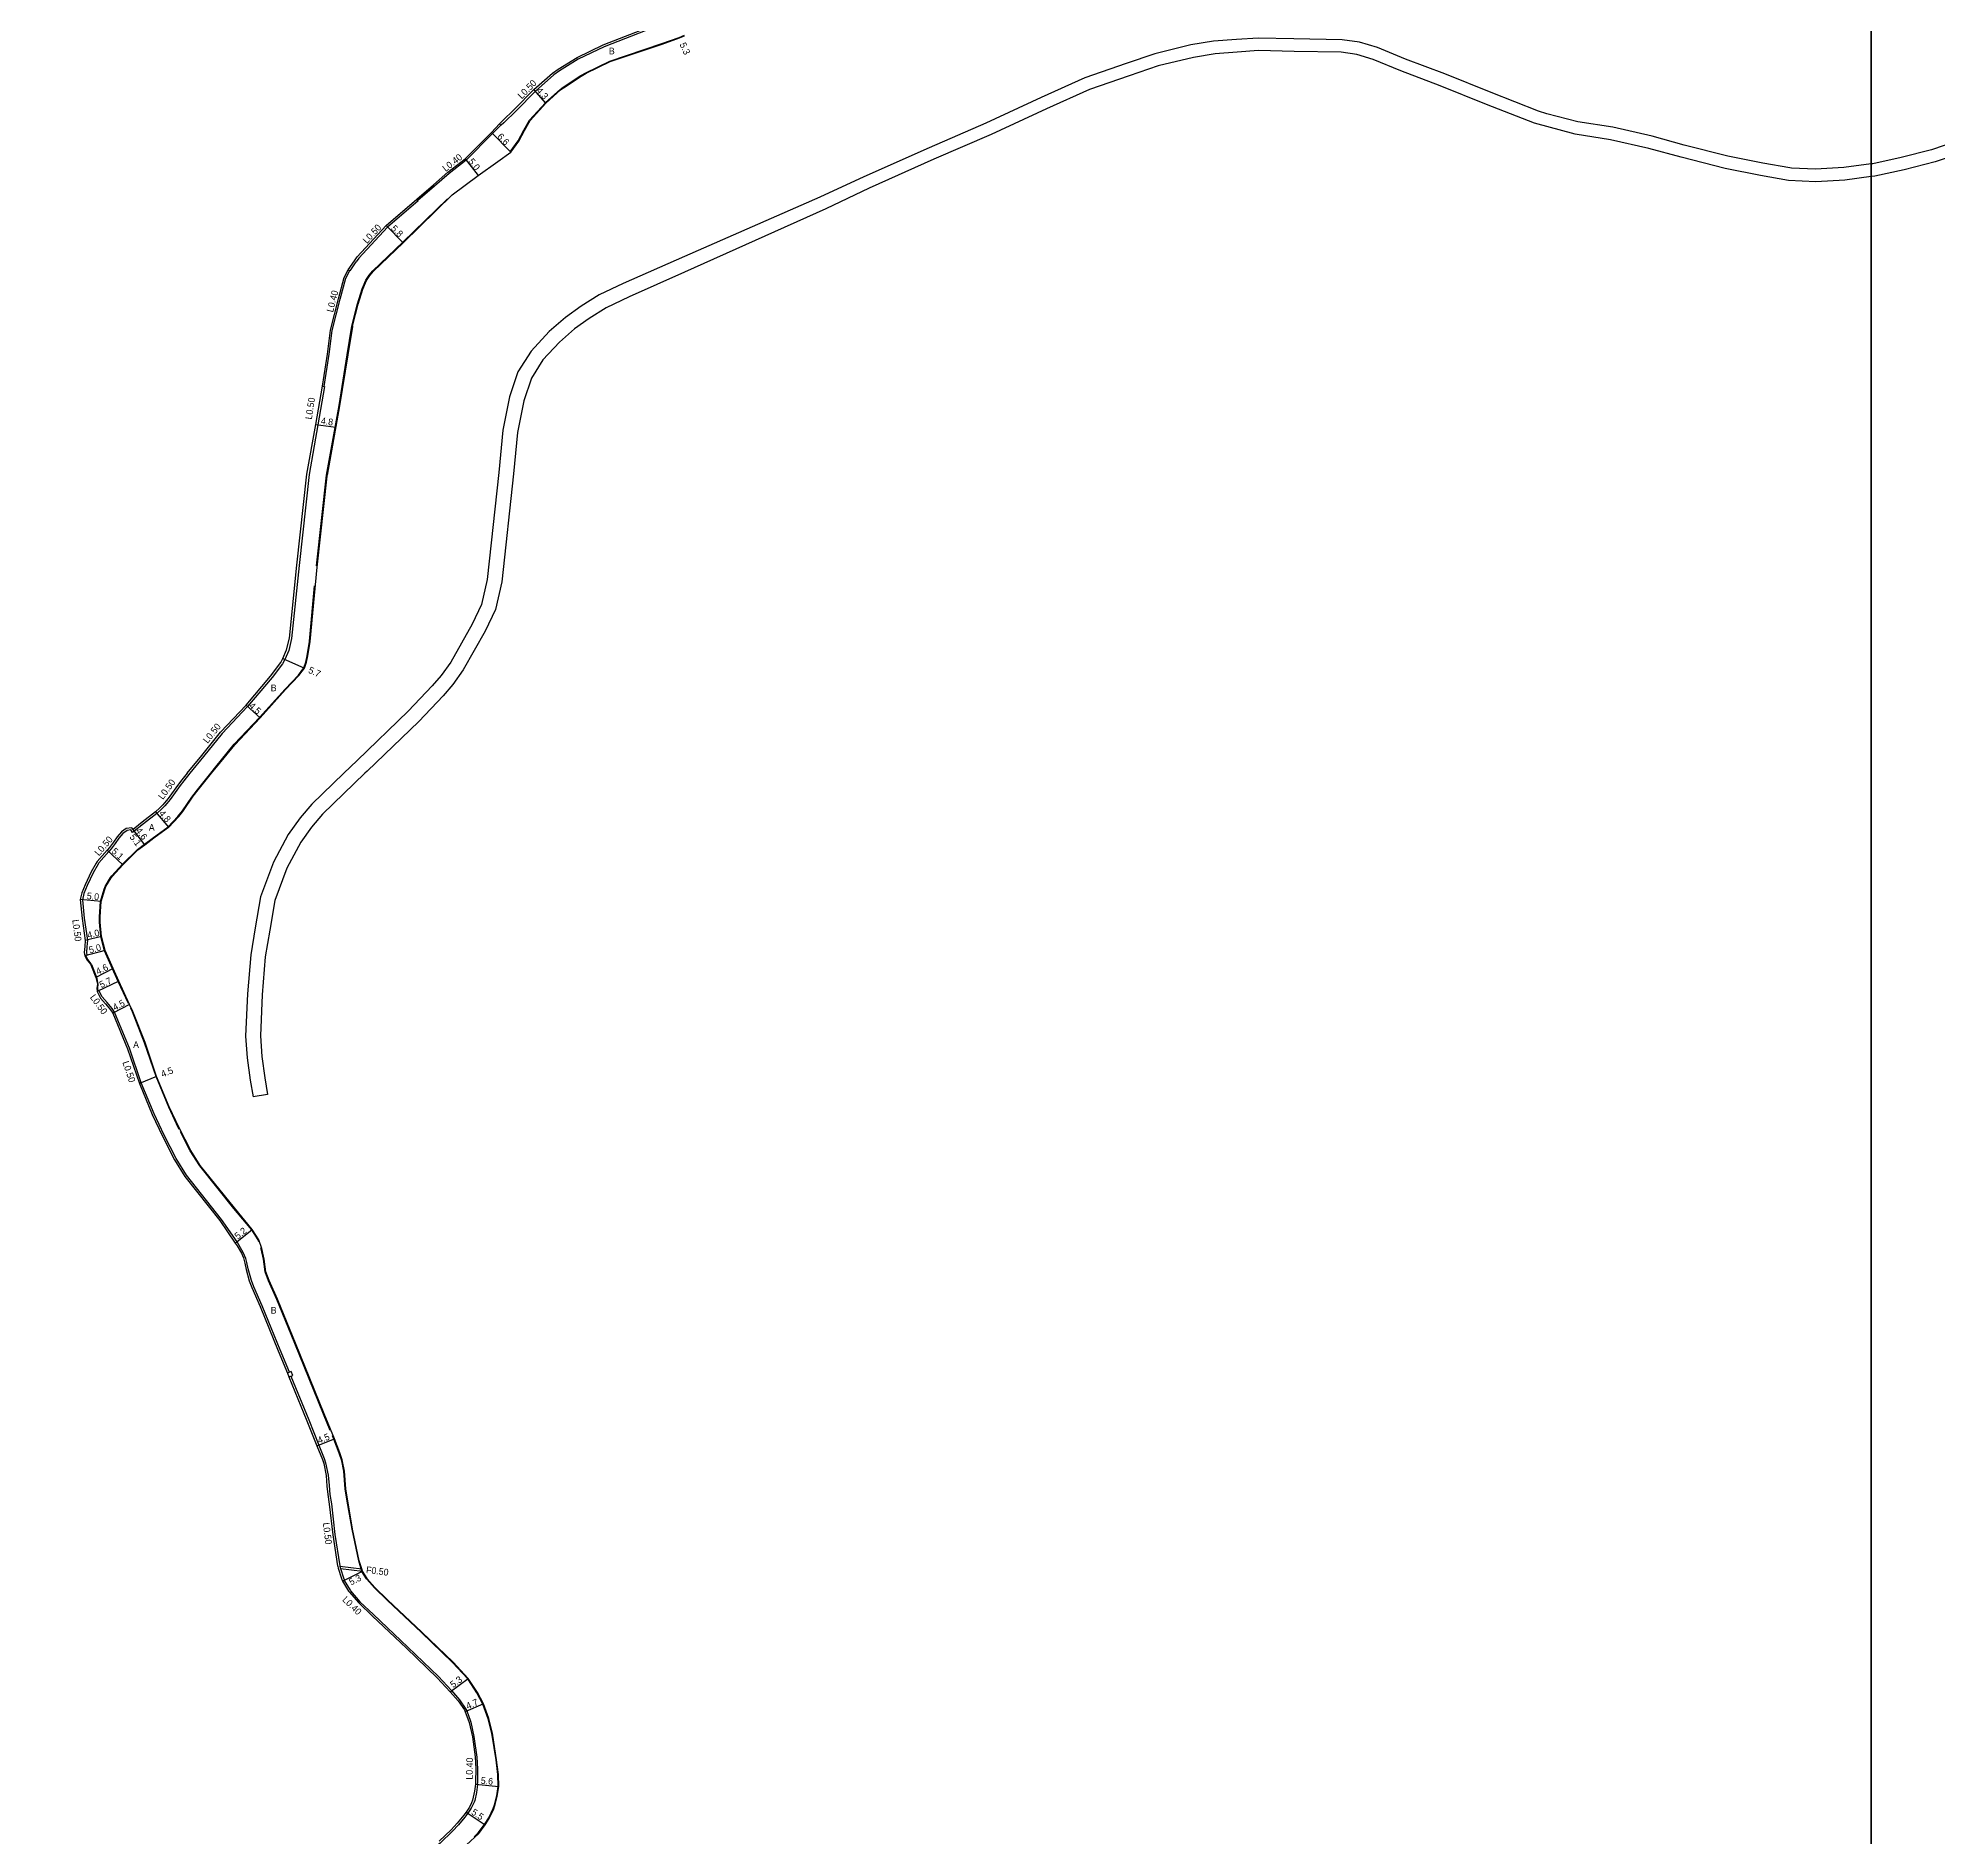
# Model space of a CAD drawing. Header units: metres. Extents: x -28000 to -23998, y -90000 to -87000.
# Drawn here: x -27636.1 to -27184.1, y -89299.6 to -88871.7 of the extents above; entities that cross this region are included whole.
import ezdxf

# ---------------------------------------------------------------- set-up
doc = ezdxf.new("R2010")
doc.units = ezdxf.units.M
doc.header["$LTSCALE"] = 2.5
for name, color, linetype in [('側溝・桝', 7, 'Continuous'), ('図郭', 7, 'Continuous'), ('幅員', 7, 'Continuous'), ('歩道・分離帯・安全施設', 7, 'Continuous'), ('舗装', 7, 'Continuous'), ('道路', 7, 'Continuous')]:
    doc.layers.add(name, color=color, linetype=linetype)
doc.styles.get("Standard").update_dxf_attribs({"font": ''})
doc.styles.get('Standard').set_extended_font_data('@MS PGothic')

msp = doc.modelspace()

# ---------------------------------------------------------------- linework, layer by layer
at = {"layer": '側溝・桝', "flags": 128}
for points in [[(-27482.27, -88865.93), (-27485.42, -88867.32), (-27489.82, -88869.22), (-27501.39, -88873.75), (-27507.55, -88876.73), (-27512.04, -88879.47), (-27513.37, -88880.43), (-27517.75, -88884.29), (-27522.36, -88888.97), (-27525.29, -88891.8), (-27525.9, -88892.42), (-27525.97, -88892.36), (-27526.26, -88892.08)], [(-27525.97, -88892.36), (-27527.94, -88894.38), (-27534.2, -88900.72), (-27538.3, -88903.92), (-27541.76, -88906.9), (-27545.71, -88910.31), (-27545.97, -88910.01)], [(-27545.71, -88910.31), (-27545.65, -88910.39), (-27552.91, -88916.65), (-27559.75, -88924.01), (-27560.38, -88924.93)], [(-27562.25, -88926.78), (-27561.91, -88927), (-27561.83, -88927.05), (-27561.82, -88927.04), (-27560.38, -88924.93)], [(-27568.03, -88954.57), (-27566.8, -88946.9), (-27566.07, -88941.27), (-27564.16, -88933.78), (-27562.87, -88928.79), (-27561.91, -88927)], [(-27568.42, -88954.5), (-27568.03, -88954.57), (-27567.93, -88954.58), (-27569.49, -88963.65), (-27571.59, -88975.49), (-27573.97, -88997.13), (-27575.74, -89014.52), (-27576.44, -89017.39), (-27577.37, -89019.51), (-27577.92, -89020.52), (-27580.38, -89023.77), (-27586.21, -89030.73), (-27592.29, -89037.14), (-27596.73, -89042.62), (-27599.95, -89046.58)], [(-27599.95, -89046.58), (-27601.41, -89048.38), (-27602.24, -89049.46), (-27604.64, -89052.78), (-27605.41, -89053.76), (-27605.88, -89054.31), (-27606.66, -89055.1), (-27607.81, -89056.15), (-27610.95, -89058.63), (-27613.58, -89060.64), (-27613.97, -89060.07), (-27614.88, -89060.22), (-27615.86, -89060.9), (-27616.81, -89061.98), (-27617.73, -89063.27), (-27618.68, -89064.56), (-27619.22, -89065.18), (-27621.57, -89067.89), (-27621.79, -89068.2), (-27622.96, -89070.27), (-27624.4, -89073.28), (-27625.14, -89075.18), (-27625.49, -89076.65), (-27625.07, -89081.07), (-27624.32, -89086.32), (-27624.43, -89087.83), (-27624.55, -89089.21), (-27624.46, -89089.83), (-27624.8, -89089.95), (-27624.94, -89090)], [(-27576.28, -89189.07), (-27578.44, -89183.76), (-27582.74, -89173.24), (-27584.76, -89168.74), (-27585.32, -89167.25), (-27586.07, -89164.49), (-27586.38, -89162.98), (-27586.65, -89162.02), (-27587.17, -89160.74), (-27588.73, -89158.08), (-27592.43, -89152.7), (-27600.71, -89142.19), (-27603.19, -89138.26), (-27606.03, -89132.7), (-27608.44, -89127.57), (-27611.49, -89120.21), (-27614.29, -89111.97), (-27617.84, -89103.38), (-27618.41, -89102.53), (-27619.63, -89101.12), (-27620.78, -89099.78), (-27621.57, -89098.27), (-27621.87, -89098.42), (-27622.02, -89098.49)], [(-27575.9, -89190), (-27571.66, -89200.43), (-27569.26, -89206.39), (-27567.96, -89209.63), (-27567.64, -89210.59), (-27567.03, -89213.55), (-27566.84, -89216.01), (-27566.61, -89218.17), (-27566.28, -89220.35), (-27565.43, -89227.67), (-27564.29, -89235.11), (-27564.26, -89235.21), (-27564.1, -89235.73), (-27563.41, -89237.99), (-27563.17, -89238.55), (-27563.62, -89238.77)], [(-27564.26, -89235.21), (-27559.05, -89235.86)], [(-27564.1, -89235.73), (-27558.89, -89236.38)], [(-27563.26, -89238.59), (-27561.85, -89240.91), (-27561.71, -89241.1), (-27559.48, -89243.67), (-27556.28, -89246.73), (-27548.11, -89254.45), (-27540.82, -89261.46), (-27537.69, -89264.8), (-27535.81, -89267.04), (-27534.31, -89269.2), (-27534.06, -89269.66), (-27533.17, -89272.06), (-27533.11, -89272.28), (-27532.36, -89275.7), (-27531.67, -89280.68), (-27531.52, -89283.42), (-27531.56, -89286.6), (-27531.6, -89287.14)], [(-27532, -89287.1), (-27531.5, -89287.15), (-27531.77, -89289.01), (-27532.19, -89290.92), (-27532.32, -89291.36), (-27533.01, -89292.78), (-27533.84, -89293.98), (-27534.5, -89294.88), (-27536.01, -89296.71), (-27537.44, -89298.25), (-27540.41, -89301.07), (-27543.1, -89303.39), (-27547.03, -89306.48), (-27553.63, -89310.85), (-27553.91, -89310.43)]]:
    msp.add_lwpolyline(points, dxfattribs=at)
msp.add_lwpolyline([(-27575.82, -89188.88), (-27576.28, -89189.07), (-27576.74, -89189.26), (-27576.37, -89190.19), (-27575.9, -89190), (-27575.44, -89189.81)], close=True, dxfattribs=at)
at = {"layer": '図郭'}
for points in [[(-28000, -89400), (-27200, -89400), (-27200, -88800), (-28000, -88800)], [(-27200, -89400), (-26400, -89400), (-26400, -88800), (-27200, -88800)]]:
    msp.add_lwpolyline(points, close=True, dxfattribs=at)
at = {"layer": '幅員', "flags": 128}
for points in [[(-27515.25, -88887.15), (-27518.1, -88883.93)], [(-27528.22, -88894.1), (-27523.63, -88898.84)], [(-27534.47, -88900.42), (-27531.36, -88904.35)], [(-27549.19, -88920.35), (-27553.26, -88916.29)], [(-27569.98, -88963.58), (-27565.22, -88964.22)], [(-27577.82, -89019.29), (-27572.66, -89021.59)], [(-27586.58, -89030.39), (-27583.23, -89033.4)], [(-27608.13, -89055.77), (-27605.01, -89059.42)], [(-27610.67, -89063.58), (-27613.76, -89059.53)], [(-27610.67, -89063.58), (-27613.46, -89059.92)], [(-27615.88, -89068.35), (-27619.6, -89064.85)], [(-27621.02, -89077.1), (-27626, -89076.62)], [(-27620.94, -89085.38), (-27624.82, -89086.34)], [(-27620.1, -89088.75), (-27624.94, -89090)], [(-27618.2, -89093.04), (-27622.3, -89095.13)], [(-27616.88, -89096.03), (-27622.02, -89098.49)], [(-27614.28, -89101.56), (-27618.29, -89103.62)], [(-27607.85, -89118.69), (-27611.96, -89120.39)], [(-27589.14, -89158.36), (-27585.09, -89155.1)], [(-27569.72, -89206.58), (-27565.55, -89204.9)], [(-27563.62, -89238.77), (-27558.89, -89236.38)], [(-27537.99, -89265.07), (-27533.74, -89261.9)], [(-27530.1, -89267.98), (-27534.43, -89269.83)], [(-27532, -89287.1), (-27526.43, -89287.6)], [(-27534.24, -89293.69), (-27529.69, -89296.77)]]:
    msp.add_lwpolyline(points, dxfattribs=at)
at = {"layer": '歩道・分離帯・安全施設', "flags": 128}
for points in [[(-27523.74, -88898.73), (-27521.85, -88896.11), (-27520.47, -88893.62), (-27519.16, -88891.23), (-27515.36, -88887.05), (-27515.31, -88887), (-27511.86, -88883.89), (-27511.18, -88883.36), (-27506.93, -88880.59), (-27505.77, -88879.93), (-27500.01, -88877.14), (-27487.64, -88872.97), (-27483.51, -88871.51), (-27482.27, -88870.96)], [(-27561.41, -88940.18), (-27560.06, -88934.9), (-27558.94, -88931.37), (-27558.08, -88929.3), (-27557.27, -88928.09), (-27556.4, -88927.04), (-27549.3, -88920.25), (-27538.69, -88909.89)], [(-27569.81, -88997.22), (-27567.43, -88975.65), (-27564.46, -88959.12), (-27562.51, -88947), (-27561.42, -88940.23), (-27561.41, -88940.18)], [(-27594.99, -89046.58), (-27593.74, -89045.06), (-27589.39, -89039.68), (-27583.35, -89033.3), (-27577.28, -89026.53), (-27574.13, -89023.23), (-27572.8, -89021.52), (-27572.37, -89020.13), (-27572.06, -89018.65), (-27571.49, -89015.2), (-27571.49, -89015.18), (-27570.26, -89001.98)], [(-27614.54, -89101.38), (-27617.02, -89096.09), (-27618.34, -89093.1), (-27620.25, -89088.79), (-27621.09, -89085.4), (-27621.46, -89082), (-27621.47, -89080.74), (-27621.17, -89077.07), (-27620.31, -89074.15), (-27620.07, -89073.51), (-27618.8, -89071.36), (-27618.47, -89070.98), (-27615.99, -89068.24), (-27612.4, -89064.71), (-27610.76, -89063.46), (-27608.6, -89061.82), (-27605.11, -89059.3), (-27605.08, -89059.28), (-27602.8, -89056.9), (-27601.68, -89055.5), (-27599.46, -89052.24), (-27598.16, -89050.48), (-27594.99, -89046.58)], [(-27624.8, -89089.95), (-27624.23, -89090.93), (-27623.48, -89091.88), (-27623.38, -89092.06), (-27622.16, -89095.08), (-27621.8, -89096.77), (-27621.89, -89097.72), (-27621.87, -89098.42)], [(-27602.45, -89131.34), (-27602.61, -89131.03), (-27604.97, -89126.03), (-27607.99, -89118.74), (-27610.73, -89110.67), (-27613.62, -89103.32), (-27614.02, -89102.47)], [(-27583.55, -89158.05), (-27583.7, -89157.61), (-27585.22, -89155.19), (-27589.48, -89150.09), (-27597.6, -89139.99), (-27599.88, -89136.38), (-27602.17, -89131.89)], [(-27566.53, -89202.92), (-27568.12, -89199.04), (-27574.97, -89182.22), (-27579.24, -89171.74), (-27581.24, -89167.3), (-27582.02, -89165.21), (-27582.44, -89162.17), (-27582.96, -89159.71), (-27583.05, -89159.44)], [(-27532.31, -89299.59), (-27531.34, -89298.67), (-27529.82, -89296.69), (-27528.84, -89295.1), (-27527.77, -89292.85), (-27527.47, -89291.99), (-27526.93, -89289.82), (-27526.58, -89287.59), (-27526.7, -89284.77), (-27527.12, -89281.29), (-27528.1, -89274.93), (-27528.98, -89271.53), (-27530.24, -89268.04), (-27531.68, -89265.35), (-27533.86, -89261.99), (-27537.44, -89258.12), (-27544.85, -89251), (-27553, -89243.29), (-27556.04, -89240.39), (-27557.87, -89238.28), (-27557.89, -89238.25), (-27559.03, -89236.44), (-27559.78, -89233.94), (-27561.37, -89226.43), (-27562.53, -89219.72), (-27562.98, -89216.78), (-27563.29, -89212.57), (-27563.79, -89210.12), (-27564.39, -89208.32), (-27565.69, -89204.96), (-27566.01, -89204.17)]]:
    msp.add_lwpolyline(points, dxfattribs=at)
at = {"layer": '道路', "flags": 128}
for points in [[(-27600.59, -89046.58), (-27597.11, -89042.31), (-27592.67, -89036.81), (-27586.58, -89030.39), (-27580.77, -89023.45), (-27578.34, -89020.25), (-27577.82, -89019.29), (-27576.92, -89017.23), (-27576.23, -89014.44), (-27574.47, -88997.07), (-27572.09, -88975.43), (-27569.98, -88963.58), (-27568.43, -88954.5), (-27567.19, -88946.84), (-27566.47, -88941.19), (-27564.55, -88933.68), (-27563.25, -88928.64), (-27562.25, -88926.78), (-27560.79, -88924.65), (-27560.14, -88923.7), (-27553.26, -88916.29), (-27545.97, -88910.01), (-27542.02, -88906.6), (-27538.55, -88903.61), (-27534.47, -88900.42), (-27528.22, -88894.1), (-27526.26, -88892.08), (-27525.64, -88891.44), (-27522.71, -88888.61), (-27518.1, -88883.93), (-27513.68, -88880.03), (-27512.32, -88879.06), (-27507.79, -88876.29), (-27501.59, -88873.29), (-27490.01, -88868.76)], [(-27561.26, -88940.21), (-27559.92, -88934.94), (-27558.8, -88931.43), (-27557.94, -88929.37), (-27557.15, -88928.18), (-27556.29, -88927.14), (-27549.19, -88920.35), (-27537.53, -88908.97), (-27531.36, -88904.35), (-27526.71, -88901.07), (-27523.63, -88898.84), (-27521.72, -88896.19), (-27520.34, -88893.69), (-27519.03, -88891.32), (-27515.25, -88887.15), (-27515.21, -88887.11), (-27511.76, -88884), (-27511.09, -88883.48), (-27506.85, -88880.71), (-27505.7, -88880.06), (-27499.96, -88877.28), (-27487.59, -88873.11), (-27483.46, -88871.65), (-27482.27, -88871.12)], [(-27200, -88901.62), (-27206.53, -88902.46), (-27213.2, -88902.85), (-27218.96, -88902.6), (-27219.31, -88902.57), (-27225.8, -88901.43), (-27234.1, -88899.77), (-27244.45, -88897.15), (-27252.12, -88895.01), (-27261.48, -88892.9), (-27269.79, -88891.63), (-27277.16, -88889.68), (-27279.16, -88889.04), (-27290.42, -88884.65), (-27301.45, -88880.22), (-27310.77, -88876.69), (-27317.44, -88873.94), (-27321.71, -88872.64), (-27325.82, -88872.06), (-27337.37, -88871.84), (-27345.8, -88871.67), (-27351, -88872.02), (-27356.43, -88872.45), (-27361.81, -88873.32), (-27370.43, -88875.43), (-27377.24, -88877.76), (-27387.06, -88881.1), (-27397.43, -88885.79), (-27410.57, -88891.91), (-27424.1, -88897.76), (-27439.65, -88904.68), (-27450.06, -88909.52), (-27482.28, -88923.66)], [(-27200, -88904.64), (-27206.25, -88905.45), (-27213.19, -88905.86), (-27219.64, -88905.55), (-27226.34, -88904.38), (-27234.76, -88902.69), (-27245.22, -88900.04), (-27252.85, -88897.92), (-27262.03, -88895.85), (-27270.42, -88894.57), (-27280.11, -88891.89), (-27291.53, -88887.44), (-27302.56, -88883), (-27311.86, -88879.49), (-27318.45, -88876.77), (-27322.36, -88875.57), (-27326.06, -88875.05), (-27337.26, -88874.85), (-27345.72, -88874.67), (-27350.82, -88875.02), (-27356.06, -88875.43), (-27361.21, -88876.27), (-27369.58, -88878.31), (-27376.47, -88880.67), (-27385.96, -88883.89), (-27396.19, -88888.52), (-27409.35, -88894.65), (-27422.93, -88900.52), (-27438.37, -88907.4), (-27448.64, -88912.29), (-27482.28, -88927.37)], [(-27082.28, -88881.05), (-27085.99, -88880.97), (-27089.26, -88880.93), (-27096.47, -88881.58), (-27106.12, -88881.65), (-27119.74, -88881.52), (-27125.76, -88882.05), (-27138.45, -88884.12), (-27158.24, -88889.15), (-27167.5, -88891.85), (-27177.08, -88895.36), (-27185.67, -88898.23), (-27192.85, -88900.12), (-27199.63, -88901.57), (-27200, -88901.62)], [(-27082.28, -88884.05), (-27086.05, -88883.97), (-27088.99, -88883.92), (-27096.33, -88884.57), (-27106.13, -88884.65), (-27119.63, -88884.52), (-27125.38, -88885.02), (-27137.84, -88887.06), (-27157.46, -88892.04), (-27166.56, -88894.7), (-27176.08, -88898.19), (-27184.81, -88901.11), (-27192.15, -88903.04), (-27199.12, -88904.53), (-27200, -88904.64)], [(-27482.28, -88923.66), (-27496.9, -88930.08), (-27502.58, -88932.76), (-27506.87, -88935.45), (-27510.58, -88938.12), (-27514.44, -88941.46), (-27518.79, -88946.12), (-27521.9, -88951.09), (-27523.92, -88957.04), (-27525.48, -88964.97), (-27526.41, -88975.01), (-27529.21, -89000.46), (-27530.53, -89006.46), (-27532.8, -89011.12), (-27537.89, -89020.11), (-27540.16, -89023.29), (-27542.29, -89025.81), (-27547.99, -89031.78), (-27560.17, -89043.51), (-27563.34, -89046.59)], [(-27482.28, -88927.37), (-27495.43, -88933.26), (-27500.9, -88935.83), (-27504.92, -88938.36), (-27508.41, -88940.87), (-27512.01, -88943.98), (-27516, -88948.26), (-27518.71, -88952.6), (-27520.53, -88957.94), (-27522.01, -88965.47), (-27522.92, -88975.37), (-27525.75, -89001.03), (-27527.2, -89007.62), (-27529.7, -89012.75), (-27534.93, -89021.99), (-27537.4, -89025.45), (-27539.69, -89028.15), (-27545.51, -89034.25), (-27557.79, -89046.08), (-27558.31, -89046.59)], [(-27561.26, -88940.21), (-27561.27, -88940.26), (-27562.36, -88947.03), (-27564.31, -88959.15), (-27567.28, -88975.67)], [(-27594.79, -89046.58), (-27593.63, -89045.15), (-27589.28, -89039.78), (-27583.23, -89033.4), (-27577.17, -89026.63), (-27574.02, -89023.33), (-27572.66, -89021.59), (-27572.23, -89020.16), (-27571.92, -89018.67), (-27571.34, -89015.22), (-27571.34, -89015.2), (-27569.69, -88997.56), (-27567.31, -88975.92), (-27567.28, -88975.67)], [(-27600.59, -89046.58), (-27601.87, -89048.16), (-27602.86, -89049.47), (-27605.08, -89052.54), (-27605.98, -89053.63), (-27606.41, -89054.11), (-27607.18, -89054.9), (-27608.13, -89055.77), (-27611.26, -89058.24), (-27613.46, -89059.92), (-27613.63, -89059.68), (-27613.76, -89059.53), (-27615.07, -89059.75), (-27616.2, -89060.53), (-27617.2, -89061.67), (-27618.14, -89062.98), (-27619.07, -89064.25), (-27619.6, -89064.85), (-27621.96, -89067.58), (-27622.21, -89067.93), (-27623.4, -89070.03), (-27624.85, -89073.08), (-27625.62, -89075.03), (-27626, -89076.62), (-27625.57, -89081.13), (-27624.82, -89086.34), (-27624.93, -89087.79), (-27625.06, -89089.23), (-27624.94, -89090), (-27624.35, -89091.02), (-27623.61, -89091.96), (-27623.51, -89092.13), (-27622.3, -89095.13), (-27621.95, -89096.77), (-27622.04, -89097.72), (-27622.02, -89098.49), (-27621.2, -89100.06), (-27620.01, -89101.45), (-27618.81, -89102.83), (-27618.29, -89103.62), (-27614.76, -89112.15), (-27611.96, -89120.39), (-27608.9, -89127.77), (-27606.48, -89132.92), (-27603.62, -89138.5), (-27601.12, -89142.48), (-27592.84, -89153), (-27589.14, -89158.36), (-27588.69, -89159), (-27587.68, -89160.75), (-27587.22, -89161.85), (-27586.87, -89163.1), (-27586.55, -89164.62), (-27585.81, -89167.34), (-27585.22, -89168.93), (-27583.2, -89173.43), (-27578.91, -89183.95), (-27576.74, -89189.26), (-27576.37, -89190.19), (-27572.12, -89200.62), (-27569.72, -89206.58), (-27568.43, -89209.8), (-27568.1, -89210.8), (-27567.52, -89213.6), (-27567.33, -89216.2), (-27567.12, -89218.12), (-27566.78, -89220.42), (-27565.92, -89227.74), (-27564.79, -89235.14), (-27564.78, -89235.22), (-27564.64, -89235.66), (-27563.88, -89238.16), (-27563.62, -89238.77), (-27562.19, -89241.13), (-27562.02, -89241.35), (-27559.77, -89243.95), (-27556.56, -89247.02), (-27548.38, -89254.74), (-27541.1, -89261.74), (-27537.99, -89265.07), (-27536.12, -89267.28), (-27534.65, -89269.41), (-27534.43, -89269.83), (-27533.55, -89272.19), (-27533.49, -89272.38), (-27532.75, -89275.77), (-27532.09, -89280.57), (-27531.92, -89283.31), (-27531.96, -89286.58), (-27532, -89287.1), (-27532.24, -89288.77), (-27532.71, -89290.91), (-27532.95, -89291.52), (-27533.44, -89292.53), (-27534.24, -89293.69), (-27534.8, -89294.44), (-27536.34, -89296.33), (-27537.79, -89297.9), (-27540.63, -89300.59)], [(-27563.14, -89212.59), (-27563.7, -89209.92), (-27564.25, -89208.27), (-27565.55, -89204.9), (-27567.99, -89198.98), (-27574.83, -89182.16), (-27579.11, -89171.68), (-27581.1, -89167.24), (-27581.87, -89165.18), (-27582.29, -89162.15), (-27582.81, -89159.67), (-27583.57, -89157.55), (-27585.09, -89155.1), (-27589.36, -89149.99), (-27597.48, -89139.91), (-27599.75, -89136.3), (-27602.48, -89130.96), (-27604.83, -89125.97), (-27607.85, -89118.69), (-27610.58, -89110.62), (-27613.49, -89103.26), (-27614.28, -89101.56), (-27616.88, -89096.03), (-27618.2, -89093.04), (-27620.1, -89088.75), (-27620.94, -89085.38), (-27621.31, -89081.99), (-27621.32, -89080.75), (-27621.02, -89077.1), (-27620.17, -89074.2), (-27619.9, -89073.5), (-27618.67, -89071.43), (-27618.36, -89071.08), (-27615.88, -89068.35), (-27612.3, -89064.82), (-27610.67, -89063.58), (-27608.51, -89061.94), (-27605.01, -89059.42), (-27604.98, -89059.39), (-27602.57, -89056.88), (-27601.6, -89055.64), (-27599.13, -89052.02), (-27598, -89050.53), (-27594.79, -89046.58)], [(-27563.34, -89046.59), (-27570.92, -89053.94), (-27573.73, -89057.19), (-27576.56, -89061.12), (-27580.04, -89067.7), (-27583.16, -89075.97), (-27584.37, -89083.32), (-27585.48, -89089.79), (-27586.26, -89099.04), (-27586.67, -89109.08), (-27586.3, -89114.31), (-27585.6, -89119.6), (-27584.91, -89123.56)], [(-27558.31, -89046.59), (-27568.38, -89056.34), (-27570.98, -89059.36), (-27573.58, -89062.97), (-27576.85, -89069.14), (-27579.76, -89076.88), (-27580.91, -89083.89), (-27582.01, -89090.24), (-27582.77, -89099.26), (-27583.17, -89109.03), (-27582.81, -89113.95), (-27582.14, -89119.07), (-27581.46, -89122.96)], [(-27581.46, -89122.96), (-27584.91, -89123.56)], [(-27534.12, -89301.53), (-27531.23, -89298.77), (-27529.69, -89296.77), (-27528.73, -89295.21), (-27527.74, -89293.21), (-27527.29, -89291.93), (-27526.81, -89290.02), (-27526.43, -89287.6), (-27526.55, -89284.76), (-27526.97, -89281.27), (-27527.95, -89274.9), (-27528.84, -89271.48), (-27530.1, -89267.98), (-27531.55, -89265.28), (-27533.74, -89261.9), (-27537.33, -89258.01), (-27544.75, -89250.89), (-27552.9, -89243.18), (-27555.93, -89240.28), (-27557.76, -89238.18), (-27557.77, -89238.16), (-27558.89, -89236.38), (-27559.05, -89235.86), (-27559.64, -89233.9), (-27561.22, -89226.4), (-27562.38, -89219.7), (-27562.83, -89216.77), (-27563.14, -89212.59)]]:
    msp.add_lwpolyline(points, dxfattribs=at)
at = {"layer": '道路'}
msp.add_point((-27507.21, -88880.88), dxfattribs=at)

# ---------------------------------------------------------------- texts
at = {"layer": '側溝・桝'}
for s, rotation, p in [('L0.50', 45.5636, (-27521, -88886.28)), ('L0.40', 37.9235, (-27539.1, -88903.55)), ('L0.50', 47.0959, (-27557.82, -88920.71)), ('L0.40', 75.6968, (-27565.89, -88937.02)), ('L0.50', 81.0097, (-27570.94, -88962.5)), ('L0.50', 51.0582, (-27595.73, -89039.6)), ('L0.50', 54.1182, (-27606.34, -89052.97)), ('L0.50', 49.1359, (-27621.57, -89066.38)), ('L0.50', 277.1866, (-27627.93, -89081.46)), ('L0.50', 306.0523, (-27623.8, -89099.89)), ('L0.50', 288.7122, (-27616.02, -89115.34)), ('L0.50', 276.6449, (-27568.31, -89224.91)), ('F0.50', 352.8574, (-27558.1, -89236.83)), ('L0.40', 316.2949, (-27563.81, -89243.35)), ('L0.40', 88.7962, (-27532.69, -89286))]:
    msp.add_text(s, height=1.6, rotation=rotation, dxfattribs=at).set_placement(p)
at = {"layer": '幅員'}
for s, rotation, p in [('5.3', 294.3943, (-27483.49, -88873.17)), ('4.3', 311.4056, (-27517.66, -88884.27)), ('6.6', 314.0637, (-27526.97, -88895.25)), ('5.0', 308.3406, (-27533.83, -88901.07)), ('5.8', 315.0291, (-27552.25, -88917.13)), ('4.8', 352.3155, (-27568.86, -88963.48)), ('5.7', 335.9456, (-27571.92, -89022.61)), ('4.5', 318.1136, (-27586.03, -89030.75)), ('4.8', 310.574, (-27607.42, -89056.22)), ('5.1', 307.2963, (-27614.39, -89061.78)), ('4.6', 307.2963, (-27612.94, -89060.29)), ('5.1', 316.7449, (-27618.73, -89065.32)), ('5.0', 354.4284, (-27624.52, -89076.51)), ('4.0', 13.8762, (-27624.14, -89085.91)), ('5.0', 14.5497, (-27623.74, -89089.43)), ('4.6', 26.9676, (-27621.79, -89094.59)), ('5.7', 25.6136, (-27621, -89097.73)), ('4.5', 27.2056, (-27617.82, -89103.1)), ('4.5', 22.5252, (-27606.43, -89118.96)), ('5.2', 38.8727, (-27588.52, -89157.54)), ('4.5', 21.912, (-27569.21, -89206.11)), ('5.3', 26.8234, (-27561.59, -89239.81)), ('5.3', 36.7223, (-27537.3, -89264.24)), ('4.7', 23.137, (-27533.83, -89269.3)), ('5.6', 354.921, (-27530.79, -89286.96)), ('5.5', 325.8465, (-27533.15, -89294.12))]:
    msp.add_text(s, height=1.6, rotation=rotation, dxfattribs=at).set_placement(p)
at = {"layer": '舗装'}
for s, p in [('B', (-27500.28, -88875.56)), ('B', (-27580.7, -89027.06)), ('A', (-27609.71, -89060.27)), ('A', (-27613.44, -89111.96)), ('B', (-27580.7, -89175.12))]:
    msp.add_text(s, height=1.6, dxfattribs=at).set_placement(p)

doc.saveas('drawing.dxf')
